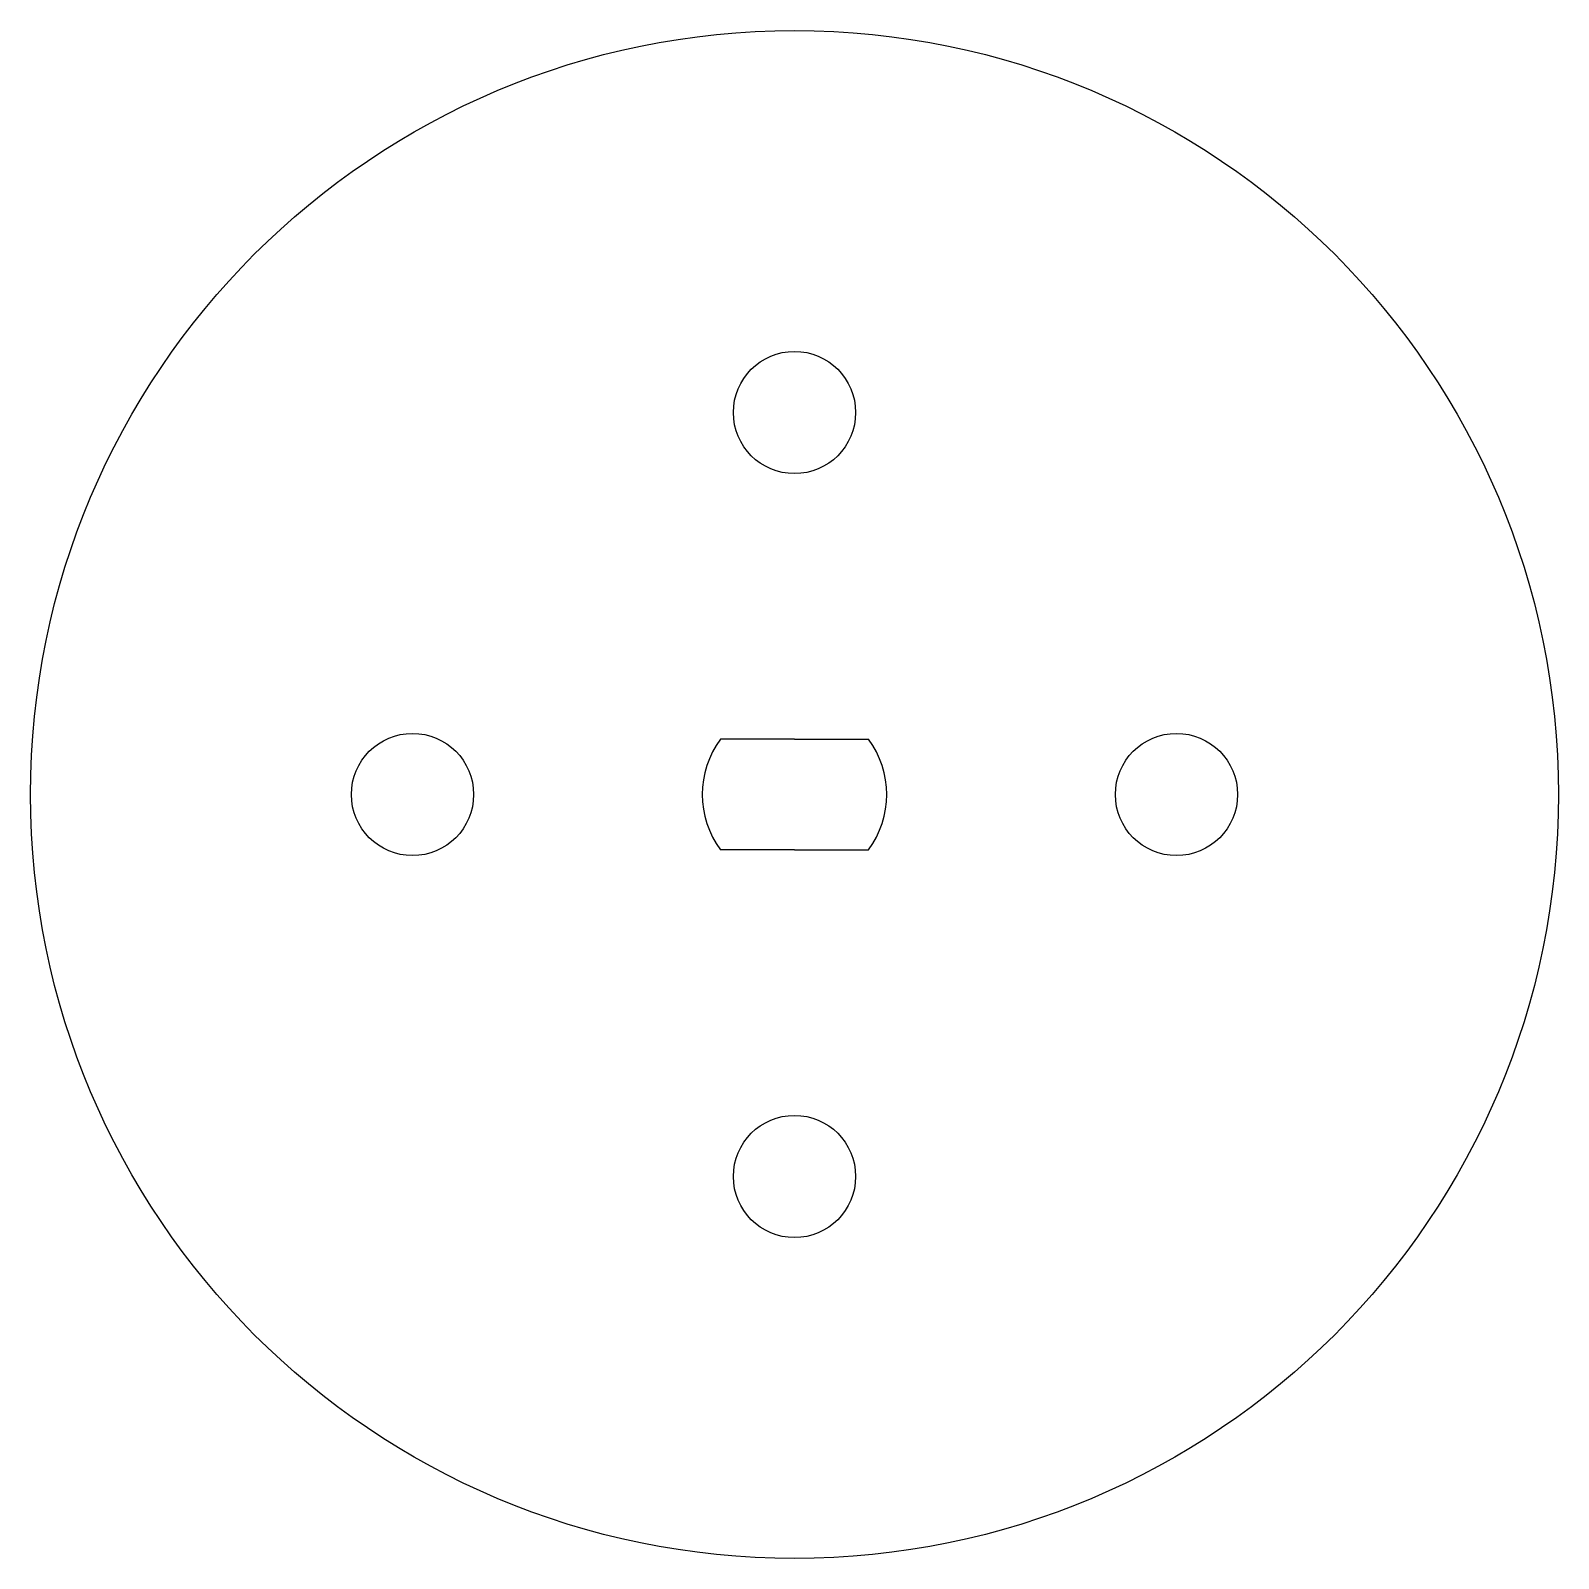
# Model space of a CAD drawing. Extents: x 50.2 to 90.2, y 11.4 to 51.4.
import ezdxf

# ---------------------------------------------------------------- set-up
doc = ezdxf.new("R2010")
doc.units = 0
doc.layers.add('CUTTING', color=5, linetype='CONTINUOUS')

msp = doc.modelspace()

# ---------------------------------------------------------------- linework, layer by layer
at = {"layer": 'CUTTING'}
for p, q in [((70.178166, 32.890723), (68.244833, 32.890723)), ((70.178166, 32.890723), (72.111499, 32.890723)), ((70.178166, 29.990723), (68.244833, 29.990723)), ((70.178166, 29.990723), (72.111499, 29.990723))]:
    msp.add_line(p, q, dxfattribs=at)
for centre, radius in [((70.178166, 31.440723), 20), ((70.178166, 41.440723), 1.6), ((60.178166, 31.440723), 1.6), ((80.178166, 31.440723), 1.6), ((70.178166, 21.440723), 1.6)]:
    msp.add_circle(centre, radius, dxfattribs=at)
for start, end in [(143.130102, 216.869898), (323.130102, 36.869898)]:
    msp.add_arc((70.178166, 31.440723), 2.416667, start, end, dxfattribs=at)

doc.saveas('drawing.dxf')
